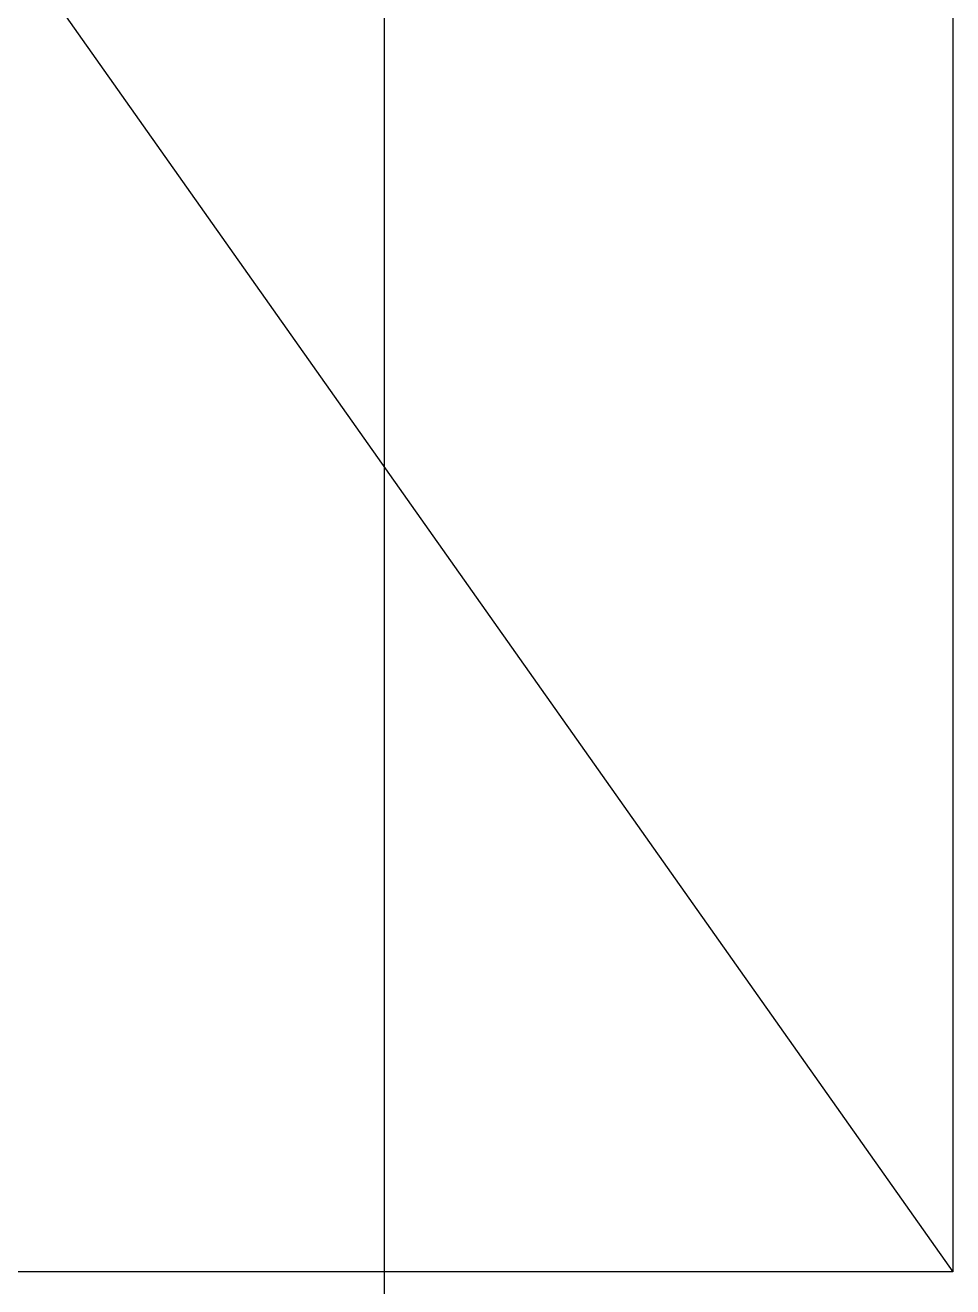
# Model space of a CAD drawing. Header units: millimetres. Extents: x 12351878 to 12381578, y 696206 to 738256.
# Drawn here: x 12366764.5 to 12367074.5, y 722138.5 to 722560.4 of the extents above; entities that cross this region are included whole.
import ezdxf

# ---------------------------------------------------------------- set-up
doc = ezdxf.new("R2010")
doc.units = ezdxf.units.MM
doc.header["$LTSCALE"] = 1000
doc.linetypes.add('HIDDENX2', pattern=[19.049999999999997, 12.7, -6.35])
doc.layers.add('GZDI-J建筑-立面-后可见线', color=252, linetype='Continuous')
doc.layers.add('SYMBOL', color=7, linetype='Continuous')

# ---------------------------------------------------------------- blocks, each defined once
blk = doc.blocks.new('gyblcqs2')
at = {"layer": 'GZDI-J建筑-立面-后可见线'}
blk.add_line((3736.999959552661, 4709.328940968029, -1.445399045143932e-08), (3737.000006243587, 2705.854585408233, -1.411681554184574e-08), dxfattribs=at)
blk = doc.blocks.new('gyqs08')
at = {"color": 0, "linetype": 'HIDDENX2', "elevation": 3.675081685996124e-08}
for points in [[(3926.9999679178, 1109.328941014595), (3926.9999679178, 270.581776300678), (3386.9999679178, 270.581776300678), (3386.9999679178, 1109.328941014595)], [(3386.999968022108, 1035.58177570079), (3926.9999679178, 270.581776300678)]]:
    blk.add_lwpolyline(points, dxfattribs=at)
at = {"layer": 'GZDI-J建筑-立面-后可见线'}
blk.add_line((3737.000006243587, 2705.854585408233, -1.411681554184574e-08), (3736.999944936484, -4.621688276529312e-08, 6.41753533369835e-08), dxfattribs=at)

msp = doc.modelspace()

# ---------------------------------------------------------------- block references
at = {"layer": 'SYMBOL'}
for name, p in [('gyqs08', (12363147.49884617, 721872.9283430666)), ('gyblcqs2', (12363147.49884617, 718272.9283430667))]:
    msp.add_blockref(name, p, dxfattribs=at)

doc.saveas('drawing.dxf')
